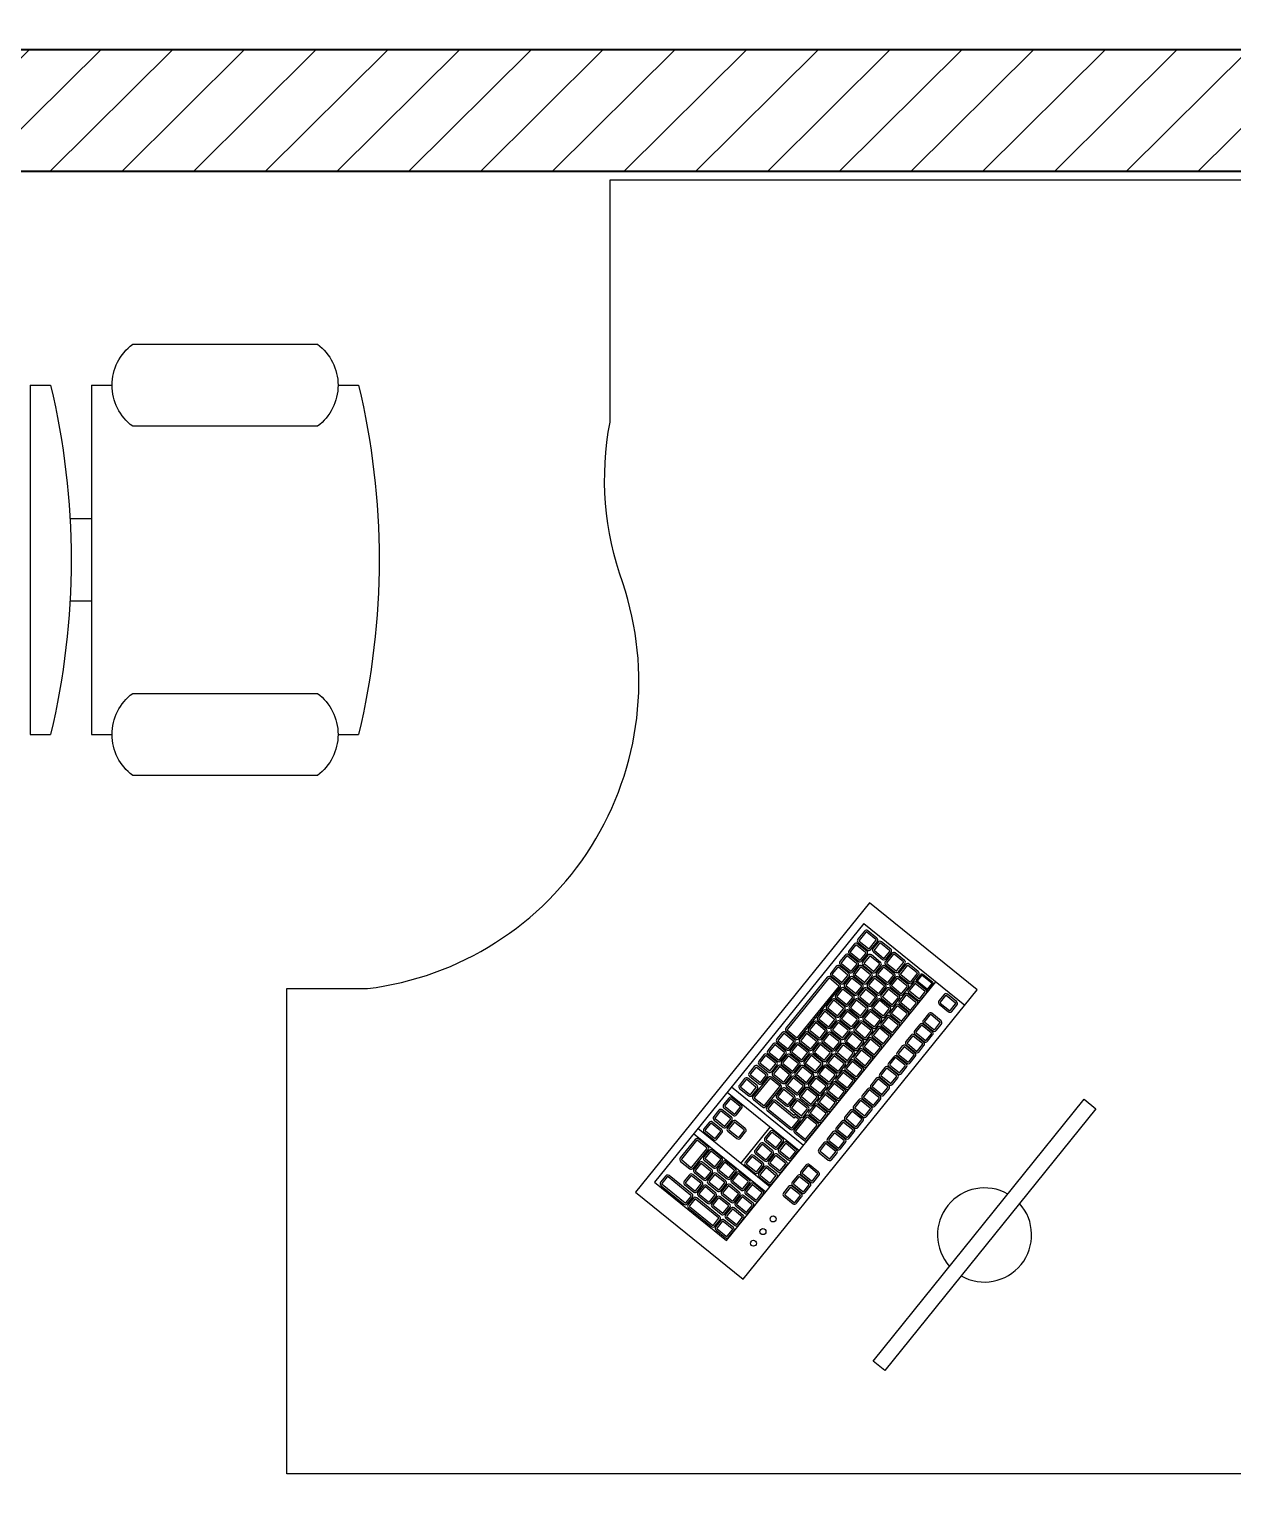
# Model space of a CAD drawing. Header units: millimetres. Extents: x -11 to 211, y -5 to 120.
# Drawn here: x 159.6 to 161.089, y 54.571 to 56.396 of the extents above; entities that cross this region are included whole.
import ezdxf

# ---------------------------------------------------------------- set-up
doc = ezdxf.new("R2010")
doc.units = ezdxf.units.MM
doc.header["$LTSCALE"] = 0.1
doc.header["$MEASUREMENT"] = 0
doc.linetypes.add('CONTINU', pattern=[0])
for name, color, linetype in [('A_EQPM', 8, 'CONTINUOUS'), ('A_EQPM_Mobilier', 150, 'CONTINUOUS'), ('A_HACH_STRUC', 7, 'CONTINUOUS')]:
    doc.layers.add(name, color=color, linetype=linetype)
doc.layers.add('A_MURS_STRU', color=7, linetype='CONTINU', lineweight=40)

# ---------------------------------------------------------------- blocks, each defined once
blk = doc.blocks.new('Chaise de bureau')
at = {"layer": 'A_EQPM', "linetype": 'Continuous'}
for p, q in [((-8.5, 0), (-8.5, -1)), ((-8.5, 0), (8.5, 0)), ((8.5, 0), (8.5, -1)), ((-2, -3), (-2, -1.9355)), ((2, -1.9576), (2, -3)), ((-8.5, -3), (-8.5, -4)), ((-8.5, -3), (8.5, -3)), ((8.5, -3), (8.5, -4)), ((-10.5, -5), (-10.5, -14)), ((-6.5, -14), (-6.5, -5)), ((6.5, -5), (6.5, -14)), ((10.5, -14), (10.5, -5)), ((-8.5, -15), (-8.5, -16)), ((8.5, -15), (8.5, -16))]:
    blk.add_line(p, q, dxfattribs=at)
for centre, radius, start, end in [((0, 34.625), 36.625, 256.5803, 283.4197), ((-8.5, -6.5), 2.5, 36.8699, 143.1301), ((8.5, -6.5), 2.5, 36.8699, 143.1301), ((-8.5, -12.5), 2.5, 216.8699, 323.1301), ((8.5, -12.5), 2.5, 216.8699, 323.1301), ((0, 19.625), 36.625, 256.5803, 283.4197)]:
    blk.add_arc(centre, radius, start, end, dxfattribs=at)

msp = doc.modelspace()

# ---------------------------------------------------------------- hatches: boundary and pattern name
at = {"layer": 'A_HACH_STRUC'}
h = msp.add_hatch(dxfattribs=at)
h.set_pattern_fill('ANSI31', color=8, scale=0.5, angle=359.76959, style=0)
h.paths.add_polyline_path([(159.5999, 52.8212), (159.5999, 52.9963), (160.0999, 52.9963), (160.0999, 52.4963), (159.5999, 52.4963)])
edge = h.paths.add_edge_path()
edge.add_line((145.9999, 63.7962), (145.9999, 63.9962))
edge.add_line((145.9999, 63.9962), (145.5249, 63.9962))
edge.add_line((145.5249, 63.4962), (145.9999, 63.4962))
edge.add_line((145.9999, 63.4962), (145.9999, 63.7962))
edge.add_line((145.5249, 63.9962), (145.5249, 63.8714))
edge.add_line((145.2749, 63.8714), (145.5249, 63.8714))
edge.add_line((145.2749, 63.6217), (145.2749, 63.8714))
edge.add_line((145.2749, 63.6217), (145.5249, 63.6217))
edge.add_line((145.5249, 63.4962), (145.5249, 63.6217))
h = msp.add_hatch(dxfattribs=at)
h.set_pattern_fill('ANSI31', color=8, scale=0.5, angle=359.7696, style=0)
h.set_pattern_definition([(44.7696, (158.64989, 56.221157), (-0.0440161, 0.04437154), [])])
h.paths.add_polyline_path([(165.3246, 56.5712), (158.9499, 56.5712), (158.9499, 56.4212), (165.3246, 56.4212)])
h.paths.add_polyline_path([(165.3246, 56.3712), (158.5501, 56.3712), (158.5501, 56.2212), (165.3246, 56.2212)])

# ---------------------------------------------------------------- linework, layer by layer
at = {"layer": 'A_EQPM_Mobilier', "color": 8, "linetype": 'Continuous'}
for p, q in [((160.6325, 55.2908), (160.3735, 54.9708)), ((160.6325, 55.2908), (160.7573, 55.1899)), ((160.4627, 54.8986), (160.7217, 55.2186)), ((160.7224, 55.1752), (160.7223, 55.1751)), ((160.5526, 55.0096), (160.4634, 55.0818)), ((160.5579, 55.0162), (160.4687, 55.0884)), ((160.5111, 54.9583), (160.4219, 55.0305)), ((160.5164, 54.9649), (160.4272, 55.0371)), ((160.3735, 54.9708), (160.4627, 54.8986))]:
    msp.add_line(p, q, dxfattribs=at)
for points in [[(160.0186, 55.2103, 0.474802), (160.3342, 55.712, -0.134676), (160.3186, 55.9107), (160.3186, 56.2103), (161.1186, 56.2103), (161.1186, 54.6103), (159.9186, 54.6103), (159.9186, 55.2103)], [(160.6487, 55.2727), (160.6374, 55.2818, 0.414214), (160.6332, 55.2814), (160.6251, 55.2713, 0.414214), (160.6255, 55.2671), (160.6368, 55.258, 0.414214), (160.641, 55.2584), (160.6492, 55.2685, 0.414214)], [(160.6361, 55.2565), (160.6248, 55.2657, 0.414214), (160.6206, 55.2652), (160.6142, 55.2573, 0.414214), (160.6146, 55.2532), (160.626, 55.244, 0.414214), (160.6301, 55.2444), (160.6365, 55.2523, 0.414214)], [(160.6347, 55.2548), (160.6234, 55.264, 0.414214), (160.6223, 55.2639), (160.6159, 55.256, 0.414214), (160.616, 55.2548), (160.6273, 55.2457, 0.414214), (160.6285, 55.2458), (160.6349, 55.2537, 0.414214)], [(160.6474, 55.271), (160.636, 55.2801, 0.414214), (160.6349, 55.28), (160.6267, 55.2699, 0.414214), (160.6269, 55.2688), (160.6382, 55.2596, 0.414214), (160.6393, 55.2598), (160.6475, 55.2698, 0.414214)], [(160.6658, 55.2589), (160.6544, 55.268, 0.414214), (160.6502, 55.2676), (160.6438, 55.2597, 0.414214), (160.6443, 55.2555), (160.6556, 55.2464, 0.414214), (160.6598, 55.2468), (160.6662, 55.2547, 0.414214)], [(160.6644, 55.2572), (160.6531, 55.2664, 0.414214), (160.6519, 55.2662), (160.6455, 55.2583, 0.414214), (160.6456, 55.2572), (160.657, 55.248, 0.414214), (160.6581, 55.2481), (160.6645, 55.2561, 0.414214)], [(160.6249, 55.2429), (160.6136, 55.2521, 0.414214), (160.6094, 55.2516), (160.603, 55.2437, 0.414214), (160.6035, 55.2395), (160.6148, 55.2304, 0.414214), (160.619, 55.2308), (160.6254, 55.2387, 0.414214)], [(160.6236, 55.2412), (160.6122, 55.2504, 0.414214), (160.6111, 55.2503), (160.6047, 55.2424, 0.414214), (160.6048, 55.2412), (160.6162, 55.232, 0.414214), (160.6173, 55.2322), (160.6237, 55.2401, 0.414214)], [(160.6531, 55.2427), (160.6418, 55.2519, 0.414214), (160.6376, 55.2515), (160.6312, 55.2436, 0.414214), (160.6317, 55.2394), (160.643, 55.2302, 0.414214), (160.6472, 55.2307), (160.6536, 55.2386, 0.414214)], [(160.6518, 55.2411), (160.6404, 55.2502, 0.414214), (160.6393, 55.2501), (160.6329, 55.2422, 0.414214), (160.633, 55.2411), (160.6443, 55.2319, 0.414214), (160.6455, 55.232), (160.6519, 55.2399, 0.414214)], [(160.6828, 55.2451), (160.6714, 55.2543, 0.414214), (160.6673, 55.2538), (160.6592, 55.2439, 0.414214), (160.6597, 55.2397), (160.671, 55.2306, 0.414214), (160.6752, 55.231), (160.6832, 55.2409, 0.414214)], [(160.6814, 55.2434), (160.6701, 55.2526, 0.414214), (160.6689, 55.2525), (160.6609, 55.2426, 0.414214), (160.661, 55.2414), (160.6724, 55.2322, 0.414214), (160.6735, 55.2324), (160.6815, 55.2423, 0.414214)], [(160.6138, 55.2291), (160.6024, 55.2383, 0.414214), (160.5983, 55.2378), (160.5919, 55.2299, 0.414214), (160.5923, 55.2257), (160.6036, 55.2166, 0.414214), (160.6078, 55.217), (160.6142, 55.2249, 0.414214)], [(160.6124, 55.2274), (160.6011, 55.2366, 0.414214), (160.5999, 55.2365), (160.5935, 55.2285, 0.414214), (160.5937, 55.2274), (160.605, 55.2182, 0.414214), (160.6061, 55.2184), (160.6125, 55.2263, 0.414214)], [(160.642, 55.2291), (160.6306, 55.2383, 0.414214), (160.6265, 55.2379), (160.6201, 55.2299, 0.414214), (160.6205, 55.2258), (160.6318, 55.2166, 0.414214), (160.636, 55.217), (160.6424, 55.2249, 0.414214)], [(160.6406, 55.2274), (160.6293, 55.2366, 0.414214), (160.6281, 55.2365), (160.6217, 55.2286, 0.414214), (160.6218, 55.2274), (160.6332, 55.2183, 0.414214), (160.6343, 55.2184), (160.6407, 55.2263, 0.414214)], [(160.6701, 55.229), (160.6588, 55.2381, 0.414214), (160.6546, 55.2377), (160.6482, 55.2298, 0.414214), (160.6487, 55.2256), (160.66, 55.2164, 0.414214), (160.6642, 55.2169), (160.6706, 55.2248, 0.414214)], [(160.6688, 55.2273), (160.6575, 55.2365, 0.414214), (160.6563, 55.2363), (160.6499, 55.2284, 0.414214), (160.65, 55.2273), (160.6614, 55.2181, 0.414214), (160.6625, 55.2182), (160.6689, 55.2261, 0.414214)], [(160.6998, 55.2313), (160.6885, 55.2405, 0.414214), (160.6843, 55.2401), (160.6764, 55.2303, 0.414214), (160.6768, 55.2261), (160.6882, 55.2169, 0.414214), (160.6923, 55.2174), (160.7002, 55.2272, 0.414214)], [(160.6984, 55.2296), (160.6871, 55.2388, 0.414214), (160.686, 55.2387), (160.6781, 55.2289, 0.414214), (160.6782, 55.2278), (160.6895, 55.2186, 0.414214), (160.6907, 55.2187), (160.6986, 55.2285, 0.414214)], [(160.7175, 55.2181), (160.7056, 55.2277, 0.414214), (160.7025, 55.2274), (160.6977, 55.2214, 0.414214), (160.698, 55.2183), (160.7099, 55.2087, 0.414214), (160.713, 55.209), (160.7178, 55.2149, 0.414214)], [(160.6026, 55.2155), (160.5913, 55.2246, 0.414214), (160.5871, 55.2242), (160.5362, 55.1613, 0.414214), (160.5367, 55.1572), (160.548, 55.148, 0.414214), (160.5522, 55.1484), (160.603, 55.2113, 0.414214)], [(160.6012, 55.2138), (160.5899, 55.223, 0.414214), (160.5888, 55.2228), (160.5379, 55.16, 0.414214), (160.538, 55.1588), (160.5494, 55.1497, 0.414214), (160.5505, 55.1498), (160.6014, 55.2126, 0.414214)], [(160.6196, 55.2017), (160.6083, 55.2109, 0.414214), (160.6041, 55.2104), (160.5977, 55.2025, 0.414214), (160.5982, 55.1983), (160.6095, 55.1892, 0.414214), (160.6137, 55.1896), (160.6201, 55.1975, 0.414214)], [(160.6183, 55.2), (160.6069, 55.2092, 0.414214), (160.6058, 55.2091), (160.5994, 55.2012, 0.414214), (160.5995, 55.2), (160.6108, 55.1908, 0.414214), (160.612, 55.191), (160.6184, 55.1989, 0.414214)], [(160.6308, 55.2153), (160.6195, 55.2245, 0.414214), (160.6153, 55.224), (160.6089, 55.2161, 0.414214), (160.6093, 55.212), (160.6207, 55.2028, 0.414214), (160.6248, 55.2032), (160.6312, 55.2111, 0.414214)], [(160.6294, 55.2136), (160.6181, 55.2228, 0.414214), (160.617, 55.2227), (160.6106, 55.2148, 0.414214), (160.6107, 55.2136), (160.622, 55.2045, 0.414214), (160.6232, 55.2046), (160.6296, 55.2125, 0.414214)], [(160.6478, 55.2015), (160.6365, 55.2107, 0.414214), (160.6323, 55.2103), (160.6259, 55.2024, 0.414214), (160.6263, 55.1982), (160.6377, 55.189, 0.414214), (160.6419, 55.1894), (160.6483, 55.1974, 0.414214)], [(160.6465, 55.1999), (160.6351, 55.209, 0.414214), (160.634, 55.2089), (160.6276, 55.201, 0.414214), (160.6277, 55.1999), (160.639, 55.1907, 0.414214), (160.6402, 55.1908), (160.6466, 55.1987, 0.414214)], [(160.659, 55.2153), (160.6477, 55.2245, 0.414214), (160.6435, 55.2241), (160.6371, 55.2162, 0.414214), (160.6375, 55.212), (160.6488, 55.2028, 0.414214), (160.653, 55.2033), (160.6594, 55.2112, 0.414214)], [(160.6576, 55.2137), (160.6463, 55.2228, 0.414214), (160.6452, 55.2227), (160.6388, 55.2148, 0.414214), (160.6389, 55.2137), (160.6502, 55.2045, 0.414214), (160.6513, 55.2046), (160.6577, 55.2125, 0.414214)], [(160.676, 55.2016), (160.6647, 55.2107, 0.414214), (160.6605, 55.2103), (160.6541, 55.2024, 0.414214), (160.6545, 55.1982), (160.6659, 55.189, 0.414214), (160.67, 55.1895), (160.6764, 55.1974, 0.414214)], [(160.6746, 55.1999), (160.6633, 55.2091, 0.414214), (160.6622, 55.2089), (160.6558, 55.201, 0.414214), (160.6559, 55.1999), (160.6672, 55.1907, 0.414214), (160.6684, 55.1908), (160.6748, 55.1988, 0.414214)], [(160.6872, 55.2152), (160.6758, 55.2244, 0.414214), (160.6717, 55.2239), (160.6653, 55.216, 0.414214), (160.6657, 55.2118), (160.677, 55.2027, 0.414214), (160.6812, 55.2031), (160.6876, 55.211, 0.414214)], [(160.6858, 55.2135), (160.6745, 55.2227, 0.414214), (160.6733, 55.2226), (160.6669, 55.2146, 0.414214), (160.6671, 55.2135), (160.6784, 55.2043, 0.414214), (160.6795, 55.2045), (160.6859, 55.2124, 0.414214)], [(160.7093, 55.2086), (160.698, 55.2178, 0.414214), (160.6938, 55.2174), (160.6874, 55.2095, 0.414214), (160.6879, 55.2053), (160.6992, 55.1961, 0.414214), (160.7034, 55.1966), (160.7098, 55.2045, 0.414214)], [(160.708, 55.207), (160.6966, 55.2161, 0.414214), (160.6955, 55.216), (160.6891, 55.2081, 0.414214), (160.6892, 55.207), (160.7005, 55.1978, 0.414214), (160.7017, 55.1979), (160.7081, 55.2058, 0.414214)], [(160.7165, 55.2168), (160.7046, 55.2264, 0.414214), (160.7037, 55.2263), (160.6989, 55.2204, 0.414214), (160.699, 55.2196), (160.7109, 55.2099, 0.414214), (160.7118, 55.21), (160.7166, 55.216, 0.414214)], [(160.6085, 55.1879), (160.5971, 55.1971, 0.414214), (160.5929, 55.1966), (160.5865, 55.1887, 0.414214), (160.587, 55.1845), (160.5983, 55.1754, 0.414214), (160.6025, 55.1758), (160.6089, 55.1837, 0.414214)], [(160.6071, 55.1862), (160.5958, 55.1954, 0.414214), (160.5946, 55.1953), (160.5882, 55.1873, 0.414214), (160.5883, 55.1862), (160.5997, 55.177, 0.414214), (160.6008, 55.1772), (160.6072, 55.1851, 0.414214)], [(160.6366, 55.1879), (160.6253, 55.1971, 0.414214), (160.6211, 55.1966), (160.6147, 55.1887, 0.414214), (160.6152, 55.1846), (160.6265, 55.1754, 0.414214), (160.6307, 55.1758), (160.6371, 55.1837, 0.414214)], [(160.6353, 55.1862), (160.624, 55.1954, 0.414214), (160.6228, 55.1953), (160.6164, 55.1874, 0.414214), (160.6165, 55.1862), (160.6279, 55.1771, 0.414214), (160.629, 55.1772), (160.6354, 55.1851, 0.414214)], [(160.6648, 55.1878), (160.6535, 55.1969, 0.414214), (160.6493, 55.1965), (160.6429, 55.1886, 0.414214), (160.6434, 55.1844), (160.6547, 55.1752, 0.414214), (160.6589, 55.1757), (160.6653, 55.1836, 0.414214)], [(160.6635, 55.1861), (160.6521, 55.1953, 0.414214), (160.651, 55.1951), (160.6446, 55.1872, 0.414214), (160.6447, 55.1861), (160.6561, 55.1769, 0.414214), (160.6572, 55.177), (160.6636, 55.1849, 0.414214)], [(160.6872, 55.181), (160.6759, 55.1902, 0.414214), (160.6717, 55.1897), (160.6653, 55.1818, 0.414214), (160.6658, 55.1777), (160.6771, 55.1685, 0.414214), (160.6813, 55.1689), (160.6877, 55.1768, 0.414214)], [(160.6984, 55.1946), (160.687, 55.2037, 0.414214), (160.6829, 55.2033), (160.6765, 55.1954, 0.414214), (160.6769, 55.1912), (160.6882, 55.1821, 0.414214), (160.6924, 55.1825), (160.6988, 55.1904, 0.414214)], [(160.697, 55.1929), (160.6857, 55.2021, 0.414214), (160.6845, 55.2019), (160.6781, 55.194, 0.414214), (160.6783, 55.1929), (160.6896, 55.1837, 0.414214), (160.6907, 55.1838), (160.6971, 55.1918, 0.414214)], [(160.7472, 55.1941), (160.7359, 55.2033, 0.414214), (160.7317, 55.2029), (160.7253, 55.1949, 0.414214), (160.7258, 55.1908), (160.7371, 55.1816, 0.414214), (160.7413, 55.182), (160.7477, 55.1899, 0.414214)], [(160.7459, 55.1924), (160.7345, 55.2016, 0.414214), (160.7334, 55.2015), (160.727, 55.1936, 0.414214), (160.7271, 55.1924), (160.7385, 55.1833, 0.414214), (160.7396, 55.1834), (160.746, 55.1913, 0.414214)], [(160.5973, 55.1743), (160.586, 55.1834, 0.414214), (160.5818, 55.183), (160.5754, 55.1751, 0.414214), (160.5758, 55.1709), (160.5872, 55.1617, 0.414214), (160.5913, 55.1622), (160.5977, 55.1701, 0.414214)], [(160.5959, 55.1726), (160.5846, 55.1818, 0.414214), (160.5835, 55.1816), (160.5771, 55.1737, 0.414214), (160.5772, 55.1726), (160.5885, 55.1634, 0.414214), (160.5897, 55.1635), (160.5961, 55.1714, 0.414214)], [(160.6255, 55.1741), (160.6141, 55.1833, 0.414214), (160.61, 55.1828), (160.6036, 55.1749, 0.414214), (160.604, 55.1708), (160.6153, 55.1616, 0.414214), (160.6195, 55.162), (160.6259, 55.1699, 0.414214)], [(160.6241, 55.1724), (160.6128, 55.1816, 0.414214), (160.6116, 55.1815), (160.6052, 55.1736, 0.414214), (160.6054, 55.1724), (160.6167, 55.1633, 0.414214), (160.6178, 55.1634), (160.6242, 55.1713, 0.414214)], [(160.6537, 55.1741), (160.6423, 55.1833, 0.414214), (160.6382, 55.1829), (160.6318, 55.175, 0.414214), (160.6322, 55.1708), (160.6435, 55.1616, 0.414214), (160.6477, 55.1621), (160.6541, 55.17, 0.414214)], [(160.6523, 55.1725), (160.641, 55.1816, 0.414214), (160.6398, 55.1815), (160.6334, 55.1736, 0.414214), (160.6336, 55.1725), (160.6449, 55.1633, 0.414214), (160.646, 55.1634), (160.6524, 55.1713, 0.414214)], [(160.6747, 55.1655), (160.6633, 55.1746, 0.414214), (160.6622, 55.1745), (160.6558, 55.1666, 0.414214), (160.6559, 55.1655), (160.6673, 55.1563, 0.414214), (160.6684, 55.1564), (160.6748, 55.1643, 0.414214)], [(160.6859, 55.1793), (160.6746, 55.1885, 0.414214), (160.6734, 55.1884), (160.667, 55.1805, 0.414214), (160.6671, 55.1793), (160.6785, 55.1702, 0.414214), (160.6796, 55.1703), (160.686, 55.1782, 0.414214)], [(160.728, 55.1705), (160.7166, 55.1797, 0.414214), (160.7125, 55.1792), (160.7061, 55.1713, 0.414214), (160.7065, 55.1671), (160.7178, 55.158, 0.414214), (160.722, 55.1584), (160.7284, 55.1663, 0.414214)], [(160.7266, 55.1688), (160.7153, 55.178, 0.414214), (160.7142, 55.1779), (160.7078, 55.17, 0.414214), (160.7079, 55.1688), (160.7192, 55.1596, 0.414214), (160.7203, 55.1598), (160.7267, 55.1677, 0.414214)], [(160.5468, 55.147), (160.5355, 55.1562, 0.414214), (160.5313, 55.1558), (160.5249, 55.1479, 0.414214), (160.5253, 55.1437), (160.5367, 55.1345, 0.414214), (160.5408, 55.135), (160.5472, 55.1429, 0.414214)], [(160.5454, 55.1454), (160.5341, 55.1545, 0.414214), (160.533, 55.1544), (160.5266, 55.1465, 0.414214), (160.5267, 55.1454), (160.538, 55.1362, 0.414214), (160.5392, 55.1363), (160.5456, 55.1442, 0.414214)], [(160.575, 55.1469), (160.5637, 55.1561, 0.414214), (160.5595, 55.1556), (160.5531, 55.1477, 0.414214), (160.5535, 55.1435), (160.5649, 55.1344, 0.414214), (160.569, 55.1348), (160.5754, 55.1427, 0.414214)], [(160.5736, 55.1452), (160.5623, 55.1544, 0.414214), (160.5612, 55.1543), (160.5548, 55.1463, 0.414214), (160.5549, 55.1452), (160.5662, 55.136, 0.414214), (160.5674, 55.1362), (160.5738, 55.1441, 0.414214)], [(160.5861, 55.1602), (160.5747, 55.1694, 0.414214), (160.5706, 55.169), (160.5642, 55.161, 0.414214), (160.5646, 55.1569), (160.5759, 55.1477, 0.414214), (160.5801, 55.1481), (160.5865, 55.156, 0.414214)], [(160.5847, 55.1585), (160.5734, 55.1677, 0.414214), (160.5722, 55.1676), (160.5658, 55.1597, 0.414214), (160.566, 55.1585), (160.5773, 55.1494, 0.414214), (160.5784, 55.1495), (160.5848, 55.1574, 0.414214)], [(160.6031, 55.1465), (160.5918, 55.1556, 0.414214), (160.5876, 55.1552), (160.5812, 55.1473, 0.414214), (160.5816, 55.1431), (160.593, 55.1339, 0.414214), (160.5971, 55.1344), (160.6035, 55.1423, 0.414214)], [(160.6017, 55.1448), (160.5904, 55.1539, 0.414214), (160.5893, 55.1538), (160.5829, 55.1459, 0.414214), (160.583, 55.1448), (160.5943, 55.1356, 0.414214), (160.5955, 55.1357), (160.6019, 55.1436, 0.414214)], [(160.6143, 55.1605), (160.603, 55.1697, 0.414214), (160.5988, 55.1692), (160.5924, 55.1613, 0.414214), (160.5928, 55.1571), (160.6042, 55.148, 0.414214), (160.6084, 55.1484), (160.6148, 55.1563, 0.414214)], [(160.613, 55.1588), (160.6016, 55.168, 0.414214), (160.6005, 55.1679), (160.5941, 55.16, 0.414214), (160.5942, 55.1588), (160.6055, 55.1496, 0.414214), (160.6067, 55.1498), (160.6131, 55.1577, 0.414214)], [(160.6313, 55.1467), (160.62, 55.1559, 0.414214), (160.6158, 55.1554), (160.6094, 55.1475, 0.414214), (160.6099, 55.1434), (160.6212, 55.1342, 0.414214), (160.6254, 55.1346), (160.6318, 55.1425, 0.414214)], [(160.63, 55.145), (160.6186, 55.1542, 0.414214), (160.6175, 55.1541), (160.6111, 55.1462, 0.414214), (160.6112, 55.145), (160.6226, 55.1359, 0.414214), (160.6237, 55.136), (160.6301, 55.1439, 0.414214)], [(160.6425, 55.1603), (160.6312, 55.1695, 0.414214), (160.627, 55.1691), (160.6206, 55.1612, 0.414214), (160.621, 55.157), (160.6324, 55.1478, 0.414214), (160.6365, 55.1482), (160.6429, 55.1562, 0.414214)], [(160.6411, 55.1587), (160.6298, 55.1678, 0.414214), (160.6287, 55.1677), (160.6223, 55.1598, 0.414214), (160.6224, 55.1587), (160.6337, 55.1495, 0.414214), (160.6349, 55.1496), (160.6413, 55.1575, 0.414214)], [(160.6649, 55.1536), (160.6536, 55.1627, 0.414214), (160.6494, 55.1623), (160.643, 55.1544, 0.414214), (160.6434, 55.1502), (160.6548, 55.1411, 0.414214), (160.659, 55.1415), (160.6654, 55.1494, 0.414214)], [(160.6636, 55.1519), (160.6522, 55.1611, 0.414214), (160.6511, 55.161), (160.6447, 55.153, 0.414214), (160.6448, 55.1519), (160.6561, 55.1427, 0.414214), (160.6573, 55.1429), (160.6637, 55.1508, 0.414214)], [(160.7172, 55.1572), (160.7059, 55.1663, 0.414214), (160.7017, 55.1659), (160.6953, 55.158, 0.414214), (160.6957, 55.1538), (160.7071, 55.1447, 0.414214), (160.7112, 55.1451), (160.7176, 55.153, 0.414214)], [(160.7158, 55.1555), (160.7045, 55.1647, 0.414214), (160.7034, 55.1646), (160.697, 55.1566, 0.414214), (160.6971, 55.1555), (160.7084, 55.1463, 0.414214), (160.7096, 55.1465), (160.716, 55.1544, 0.414214)], [(160.5356, 55.133), (160.5243, 55.1422, 0.414214), (160.5201, 55.1417), (160.5137, 55.1338, 0.414214), (160.5141, 55.1296), (160.5255, 55.1205, 0.414214), (160.5296, 55.1209), (160.536, 55.1288, 0.414214)], [(160.5342, 55.1313), (160.5229, 55.1405, 0.414214), (160.5218, 55.1404), (160.5154, 55.1325, 0.414214), (160.5155, 55.1313), (160.5268, 55.1222, 0.414214), (160.528, 55.1223), (160.5344, 55.1302, 0.414214)], [(160.5638, 55.1333), (160.5525, 55.1424, 0.414214), (160.5483, 55.142), (160.5419, 55.1341, 0.414214), (160.5424, 55.1299), (160.5537, 55.1207, 0.414214), (160.5579, 55.1212), (160.5643, 55.1291, 0.414214)], [(160.5625, 55.1316), (160.5511, 55.1408, 0.414214), (160.55, 55.1406), (160.5436, 55.1327, 0.414214), (160.5437, 55.1316), (160.5551, 55.1224, 0.414214), (160.5562, 55.1225), (160.5626, 55.1304, 0.414214)], [(160.592, 55.1331), (160.5807, 55.1423, 0.414214), (160.5765, 55.1418), (160.5701, 55.1339, 0.414214), (160.5705, 55.1298), (160.5819, 55.1206, 0.414214), (160.5861, 55.121), (160.5925, 55.1289, 0.414214)], [(160.5907, 55.1314), (160.5793, 55.1406, 0.414214), (160.5782, 55.1405), (160.5718, 55.1326, 0.414214), (160.5719, 55.1314), (160.5832, 55.1223, 0.414214), (160.5844, 55.1224), (160.5908, 55.1303, 0.414214)], [(160.6201, 55.1327), (160.6088, 55.1418, 0.414214), (160.6046, 55.1414), (160.5982, 55.1335, 0.414214), (160.5987, 55.1293), (160.61, 55.1201, 0.414214), (160.6142, 55.1206), (160.6206, 55.1285, 0.414214)], [(160.6188, 55.131), (160.6074, 55.1402, 0.414214), (160.6063, 55.14), (160.5999, 55.1321, 0.414214), (160.6, 55.131), (160.6113, 55.1218, 0.414214), (160.6125, 55.1219), (160.6189, 55.1299, 0.414214)], [(160.6426, 55.1262), (160.6312, 55.1353, 0.414214), (160.6271, 55.1349), (160.6207, 55.127, 0.414214), (160.6211, 55.1228), (160.6324, 55.1136, 0.414214), (160.6366, 55.1141), (160.643, 55.122, 0.414214)], [(160.6537, 55.1397), (160.6424, 55.1489, 0.414214), (160.6382, 55.1485), (160.6318, 55.1405, 0.414214), (160.6322, 55.1364), (160.6436, 55.1272, 0.414214), (160.6477, 55.1276), (160.6541, 55.1355, 0.414214)], [(160.6523, 55.138), (160.641, 55.1472, 0.414214), (160.6399, 55.1471), (160.6335, 55.1392, 0.414214), (160.6336, 55.138), (160.6449, 55.1289, 0.414214), (160.6461, 55.129), (160.6525, 55.1369, 0.414214)], [(160.6957, 55.1305), (160.6843, 55.1397, 0.414214), (160.6801, 55.1393), (160.6737, 55.1314, 0.414214), (160.6742, 55.1272), (160.6855, 55.118, 0.414214), (160.6897, 55.1185), (160.6961, 55.1264, 0.414214)], [(160.6943, 55.1289), (160.683, 55.138, 0.414214), (160.6818, 55.1379), (160.6754, 55.13, 0.414214), (160.6755, 55.1289), (160.6869, 55.1197, 0.414214), (160.688, 55.1198), (160.6944, 55.1277, 0.414214)], [(160.7064, 55.1439), (160.6951, 55.153, 0.414214), (160.6909, 55.1526), (160.6845, 55.1447, 0.414214), (160.685, 55.1405), (160.6963, 55.1313, 0.414214), (160.7005, 55.1318), (160.7069, 55.1397, 0.414214)], [(160.7051, 55.1422), (160.6937, 55.1514, 0.414214), (160.6926, 55.1512), (160.6862, 55.1433, 0.414214), (160.6863, 55.1422), (160.6977, 55.133, 0.414214), (160.6988, 55.1331), (160.7052, 55.141, 0.414214)], [(160.5245, 55.1196), (160.5131, 55.1288, 0.414214), (160.509, 55.1283), (160.5026, 55.1204, 0.414214), (160.503, 55.1163), (160.5143, 55.1071, 0.414214), (160.5185, 55.1075), (160.5249, 55.1154, 0.414214)], [(160.5231, 55.1179), (160.5118, 55.1271, 0.414214), (160.5106, 55.127), (160.5042, 55.1191, 0.414214), (160.5044, 55.1179), (160.5157, 55.1088, 0.414214), (160.5168, 55.1089), (160.5232, 55.1168, 0.414214)], [(160.5526, 55.1192), (160.5413, 55.1284, 0.414214), (160.5371, 55.128), (160.5307, 55.12, 0.414214), (160.5311, 55.1159), (160.5425, 55.1067, 0.414214), (160.5467, 55.1071), (160.5531, 55.1151, 0.414214)], [(160.5513, 55.1175), (160.5399, 55.1267, 0.414214), (160.5388, 55.1266), (160.5324, 55.1187, 0.414214), (160.5325, 55.1176), (160.5438, 55.1084, 0.414214), (160.545, 55.1085), (160.5514, 55.1164, 0.414214)], [(160.5809, 55.1195), (160.5695, 55.1287, 0.414214), (160.5653, 55.1282), (160.5589, 55.1203, 0.414214), (160.5594, 55.1161), (160.5707, 55.107, 0.414214), (160.5749, 55.1074), (160.5813, 55.1153, 0.414214)], [(160.5795, 55.1178), (160.5682, 55.127, 0.414214), (160.567, 55.1269), (160.5606, 55.119, 0.414214), (160.5607, 55.1178), (160.5721, 55.1086, 0.414214), (160.5732, 55.1088), (160.5796, 55.1167, 0.414214)], [(160.609, 55.1193), (160.5977, 55.1285, 0.414214), (160.5935, 55.1281), (160.5871, 55.1202, 0.414214), (160.5876, 55.116), (160.5989, 55.1068, 0.414214), (160.6031, 55.1072), (160.6095, 55.1152, 0.414214)], [(160.6077, 55.1177), (160.5963, 55.1268, 0.414214), (160.5952, 55.1267), (160.5888, 55.1188, 0.414214), (160.5889, 55.1177), (160.6003, 55.1085, 0.414214), (160.6014, 55.1086), (160.6078, 55.1165, 0.414214)], [(160.6314, 55.1123), (160.62, 55.1215, 0.414214), (160.6159, 55.121), (160.6095, 55.1131, 0.414214), (160.6099, 55.1089), (160.6212, 55.0998, 0.414214), (160.6254, 55.1002), (160.6318, 55.1081, 0.414214)], [(160.63, 55.1106), (160.6187, 55.1198, 0.414214), (160.6175, 55.1197), (160.6111, 55.1118, 0.414214), (160.6113, 55.1106), (160.6226, 55.1014, 0.414214), (160.6237, 55.1016), (160.6301, 55.1095, 0.414214)], [(160.6412, 55.1245), (160.6299, 55.1336, 0.414214), (160.6287, 55.1335), (160.6223, 55.1256, 0.414214), (160.6225, 55.1245), (160.6338, 55.1153, 0.414214), (160.6349, 55.1154), (160.6413, 55.1233, 0.414214)], [(160.6849, 55.1172), (160.6735, 55.1264, 0.414214), (160.6694, 55.126), (160.663, 55.118, 0.414214), (160.6634, 55.1139), (160.6747, 55.1047, 0.414214), (160.6789, 55.1051), (160.6853, 55.113, 0.414214)], [(160.6835, 55.1155), (160.6722, 55.1247, 0.414214), (160.671, 55.1246), (160.6646, 55.1167, 0.414214), (160.6648, 55.1155), (160.6761, 55.1064, 0.414214), (160.6772, 55.1065), (160.6836, 55.1144, 0.414214)], [(160.5004, 55.0902), (160.4891, 55.0994, 0.414214), (160.4849, 55.0989), (160.4785, 55.091, 0.414214), (160.4789, 55.0868), (160.4902, 55.0777, 0.414214), (160.4944, 55.0781), (160.5008, 55.086, 0.414214)], [(160.5126, 55.1052), (160.5012, 55.1144, 0.414214), (160.497, 55.114), (160.4906, 55.1061, 0.414214), (160.4911, 55.1019), (160.5024, 55.0927, 0.414214), (160.5066, 55.0932), (160.513, 55.1011, 0.414214)], [(160.5112, 55.1036), (160.4999, 55.1127, 0.414214), (160.4987, 55.1126), (160.4923, 55.1047, 0.414214), (160.4924, 55.1036), (160.5038, 55.0944, 0.414214), (160.5049, 55.0945), (160.5113, 55.1024, 0.414214)], [(160.5296, 55.0915), (160.5182, 55.1006, 0.414214), (160.5141, 55.1002), (160.4955, 55.0773, 0.414214), (160.4959, 55.0731), (160.5073, 55.0639, 0.414214), (160.5114, 55.0643), (160.53, 55.0873, 0.414214)], [(160.5282, 55.0898), (160.5169, 55.099, 0.414214), (160.5157, 55.0988), (160.4972, 55.0759, 0.414214), (160.4973, 55.0748), (160.5086, 55.0656, 0.414214), (160.5098, 55.0657), (160.5283, 55.0887, 0.414214)], [(160.5415, 55.1058), (160.5302, 55.115, 0.414214), (160.526, 55.1146), (160.5196, 55.1067, 0.414214), (160.52, 55.1025), (160.5314, 55.0933, 0.414214), (160.5355, 55.0938), (160.5419, 55.1017, 0.414214)], [(160.5401, 55.1042), (160.5288, 55.1133, 0.414214), (160.5277, 55.1132), (160.5213, 55.1053, 0.414214), (160.5214, 55.1042), (160.5327, 55.095, 0.414214), (160.5339, 55.0951), (160.5403, 55.103, 0.414214)], [(160.5585, 55.0921), (160.5472, 55.1012, 0.414214), (160.543, 55.1008), (160.5366, 55.0929, 0.414214), (160.537, 55.0887), (160.5484, 55.0795, 0.414214), (160.5526, 55.08), (160.559, 55.0879, 0.414214)], [(160.5572, 55.0904), (160.5458, 55.0996, 0.414214), (160.5447, 55.0994), (160.5383, 55.0915, 0.414214), (160.5384, 55.0904), (160.5497, 55.0812, 0.414214), (160.5509, 55.0813), (160.5573, 55.0892, 0.414214)], [(160.5696, 55.1055), (160.5583, 55.1146, 0.414214), (160.5541, 55.1142), (160.5477, 55.1063, 0.414214), (160.5482, 55.1021), (160.5595, 55.0929, 0.414214), (160.5637, 55.0934), (160.5701, 55.1013, 0.414214)], [(160.5683, 55.1038), (160.5569, 55.1129, 0.414214), (160.5558, 55.1128), (160.5494, 55.1049, 0.414214), (160.5495, 55.1038), (160.5609, 55.0946, 0.414214), (160.562, 55.0947), (160.5684, 55.1026, 0.414214)], [(160.5867, 55.0917), (160.5753, 55.1008, 0.414214), (160.5712, 55.1004), (160.5648, 55.0925, 0.414214), (160.5652, 55.0883), (160.5765, 55.0792, 0.414214), (160.5807, 55.0796), (160.5871, 55.0875, 0.414214)], [(160.5853, 55.09), (160.574, 55.0992, 0.414214), (160.5728, 55.099), (160.5664, 55.0911, 0.414214), (160.5666, 55.09), (160.5779, 55.0808, 0.414214), (160.579, 55.081), (160.5854, 55.0889, 0.414214)], [(160.5979, 55.1057), (160.5865, 55.1149, 0.414214), (160.5824, 55.1144), (160.576, 55.1065, 0.414214), (160.5764, 55.1024), (160.5877, 55.0932, 0.414214), (160.5919, 55.0936), (160.5983, 55.1015, 0.414214)], [(160.5965, 55.104), (160.5852, 55.1132, 0.414214), (160.584, 55.1131), (160.5776, 55.1052, 0.414214), (160.5778, 55.104), (160.5891, 55.0949, 0.414214), (160.5902, 55.095), (160.5966, 55.1029, 0.414214)], [(160.6202, 55.0987), (160.6089, 55.1079, 0.414214), (160.6047, 55.1075), (160.5983, 55.0995, 0.414214), (160.5988, 55.0954), (160.6101, 55.0862, 0.414214), (160.6143, 55.0866), (160.6207, 55.0945, 0.414214)], [(160.6189, 55.097), (160.6075, 55.1062, 0.414214), (160.6064, 55.1061), (160.6, 55.0982, 0.414214), (160.6001, 55.097), (160.6115, 55.0879, 0.414214), (160.6126, 55.088), (160.619, 55.0959, 0.414214)], [(160.6633, 55.0906), (160.652, 55.0998, 0.414214), (160.6478, 55.0993), (160.6414, 55.0914, 0.414214), (160.6419, 55.0872), (160.6532, 55.0781, 0.414214), (160.6574, 55.0785), (160.6638, 55.0864, 0.414214)], [(160.6741, 55.1039), (160.6628, 55.1131, 0.414214), (160.6586, 55.1126), (160.6522, 55.1047, 0.414214), (160.6526, 55.1006), (160.664, 55.0914, 0.414214), (160.6681, 55.0918), (160.6745, 55.0997, 0.414214)], [(160.6727, 55.1022), (160.6614, 55.1114, 0.414214), (160.6603, 55.1113), (160.6539, 55.1034, 0.414214), (160.654, 55.1022), (160.6653, 55.0931, 0.414214), (160.6665, 55.0932), (160.6729, 55.1011, 0.414214)], [(160.499, 55.0885), (160.4877, 55.0977, 0.414214), (160.4866, 55.0976), (160.4802, 55.0897, 0.414214), (160.4803, 55.0885), (160.4916, 55.0794, 0.414214), (160.4927, 55.0795), (160.4991, 55.0874, 0.414214)], [(160.5466, 55.0777), (160.5353, 55.0869, 0.414214), (160.5311, 55.0864), (160.5247, 55.0785, 0.414214), (160.5251, 55.0743), (160.5365, 55.0652, 0.414214), (160.5406, 55.0656), (160.547, 55.0735, 0.414214)], [(160.5452, 55.076), (160.5339, 55.0852, 0.414214), (160.5328, 55.0851), (160.5264, 55.0772, 0.414214), (160.5265, 55.076), (160.5378, 55.0668, 0.414214), (160.539, 55.067), (160.5454, 55.0749, 0.414214)], [(160.5755, 55.0783), (160.5642, 55.0875, 0.414214), (160.56, 55.087), (160.5536, 55.0791, 0.414214), (160.5541, 55.0749), (160.5654, 55.0658, 0.414214), (160.5696, 55.0662), (160.576, 55.0741, 0.414214)], [(160.5742, 55.0766), (160.5628, 55.0858, 0.414214), (160.5617, 55.0857), (160.5553, 55.0778, 0.414214), (160.5554, 55.0766), (160.5668, 55.0674, 0.414214), (160.5679, 55.0676), (160.5743, 55.0755, 0.414214)], [(160.5979, 55.0713), (160.5866, 55.0805, 0.414214), (160.5824, 55.08), (160.576, 55.0721, 0.414214), (160.5764, 55.0679), (160.5878, 55.0588, 0.414214), (160.5919, 55.0592), (160.5983, 55.0671, 0.414214)], [(160.6091, 55.0852), (160.5978, 55.0943, 0.414214), (160.5936, 55.0939), (160.5872, 55.086, 0.414214), (160.5876, 55.0818), (160.599, 55.0726, 0.414214), (160.6032, 55.0731), (160.6096, 55.081, 0.414214)], [(160.6078, 55.0835), (160.5964, 55.0926, 0.414214), (160.5953, 55.0925), (160.5889, 55.0846, 0.414214), (160.589, 55.0835), (160.6003, 55.0743, 0.414214), (160.6015, 55.0744), (160.6079, 55.0823, 0.414214)], [(160.6525, 55.0773), (160.6412, 55.0864, 0.414214), (160.637, 55.086), (160.6306, 55.0781, 0.414214), (160.6311, 55.0739), (160.6424, 55.0647, 0.414214), (160.6466, 55.0652), (160.653, 55.0731, 0.414214)], [(160.6512, 55.0756), (160.6399, 55.0848, 0.414214), (160.6387, 55.0846), (160.6323, 55.0767, 0.414214), (160.6324, 55.0756), (160.6438, 55.0664, 0.414214), (160.6449, 55.0665), (160.6513, 55.0745, 0.414214)], [(160.662, 55.0889), (160.6506, 55.0981, 0.414214), (160.6495, 55.098), (160.6431, 55.0901, 0.414214), (160.6432, 55.0889), (160.6545, 55.0797, 0.414214), (160.6557, 55.0799), (160.6621, 55.0878, 0.414214)], [(160.4809, 55.0661), (160.4696, 55.0753, 0.414214), (160.4654, 55.0749), (160.459, 55.0669, 0.414214), (160.4594, 55.0628), (160.4708, 55.0536, 0.414214), (160.4749, 55.054), (160.4813, 55.062, 0.414214)], [(160.4795, 55.0644), (160.4682, 55.0736, 0.414214), (160.4671, 55.0735), (160.4607, 55.0656, 0.414214), (160.4608, 55.0645), (160.4721, 55.0553, 0.414214), (160.4733, 55.0554), (160.4797, 55.0633, 0.414214)], [(160.5528, 55.0506), (160.5474, 55.0549), (160.5461, 55.0533), (160.5231, 55.0718, 0.414214), (160.5189, 55.0714), (160.5125, 55.0635, 0.414214), (160.513, 55.0593), (160.5413, 55.0364, 0.414214), (160.5455, 55.0368), (160.5533, 55.0464, 0.414214)], [(160.5515, 55.0489), (160.5477, 55.0519), (160.5464, 55.0502), (160.5217, 55.0701, 0.414214), (160.5206, 55.07), (160.5142, 55.0621, 0.414214), (160.5143, 55.061), (160.5427, 55.038, 0.414214), (160.5438, 55.0382), (160.5516, 55.0477, 0.414214)], [(160.5636, 55.0639), (160.5523, 55.0731, 0.414214), (160.5481, 55.0726), (160.5417, 55.0647, 0.414214), (160.5422, 55.0606), (160.5535, 55.0514, 0.414214), (160.5577, 55.0518), (160.5641, 55.0597, 0.414214)], [(160.5623, 55.0622), (160.5509, 55.0714, 0.414214), (160.5498, 55.0713), (160.5434, 55.0634, 0.414214), (160.5435, 55.0622), (160.5548, 55.0531, 0.414214), (160.556, 55.0532), (160.5624, 55.0611, 0.414214)], [(160.5868, 55.0577), (160.5754, 55.0669, 0.414214), (160.5713, 55.0665), (160.5649, 55.0585, 0.414214), (160.5653, 55.0544), (160.5766, 55.0452, 0.414214), (160.5808, 55.0456), (160.5872, 55.0535, 0.414214)], [(160.5854, 55.056), (160.5741, 55.0652, 0.414214), (160.5729, 55.0651), (160.5665, 55.0572, 0.414214), (160.5667, 55.056), (160.578, 55.0469, 0.414214), (160.5791, 55.047), (160.5855, 55.0549, 0.414214)], [(160.5965, 55.0696), (160.5852, 55.0788, 0.414214), (160.5841, 55.0787), (160.5777, 55.0708, 0.414214), (160.5778, 55.0696), (160.5891, 55.0604, 0.414214), (160.5903, 55.0606), (160.5967, 55.0685, 0.414214)], [(160.6418, 55.064), (160.6304, 55.0731, 0.414214), (160.6263, 55.0727), (160.6199, 55.0648, 0.414214), (160.6203, 55.0606), (160.6316, 55.0514, 0.414214), (160.6358, 55.0519), (160.6422, 55.0598, 0.414214)], [(160.6404, 55.0623), (160.6291, 55.0714, 0.414214), (160.6279, 55.0713), (160.6215, 55.0634, 0.414214), (160.6217, 55.0623), (160.633, 55.0531, 0.414214), (160.6341, 55.0532), (160.6405, 55.0611, 0.414214)], [(160.4566, 55.0361), (160.4452, 55.0452, 0.414214), (160.4411, 55.0448), (160.4347, 55.0369, 0.414214), (160.4351, 55.0327), (160.4464, 55.0235, 0.414214), (160.4506, 55.024), (160.457, 55.0319, 0.414214)], [(160.4687, 55.0511), (160.4574, 55.0603, 0.414214), (160.4532, 55.0598), (160.4468, 55.0519, 0.414214), (160.4473, 55.0477), (160.4586, 55.0386, 0.414214), (160.4628, 55.039), (160.4692, 55.0469, 0.414214)], [(160.4674, 55.0494), (160.456, 55.0586, 0.414214), (160.4549, 55.0585), (160.4485, 55.0506, 0.414214), (160.4486, 55.0494), (160.46, 55.0402, 0.414214), (160.4611, 55.0404), (160.4675, 55.0483, 0.414214)], [(160.4858, 55.0373), (160.4744, 55.0465, 0.414214), (160.4702, 55.046), (160.4638, 55.0381, 0.414214), (160.4643, 55.034), (160.4756, 55.0248, 0.414214), (160.4798, 55.0252), (160.4862, 55.0331, 0.414214)], [(160.4844, 55.0356), (160.4731, 55.0448, 0.414214), (160.4719, 55.0447), (160.4655, 55.0368, 0.414214), (160.4656, 55.0356), (160.477, 55.0265, 0.414214), (160.4781, 55.0266), (160.4845, 55.0345, 0.414214)], [(160.5756, 55.0439), (160.5642, 55.053, 0.414214), (160.5601, 55.0526), (160.5466, 55.0359, 0.414214), (160.547, 55.0318), (160.5583, 55.0226, 0.414214), (160.5625, 55.023), (160.576, 55.0397, 0.414214)], [(160.5742, 55.0422), (160.5629, 55.0514, 0.414214), (160.5617, 55.0512), (160.5482, 55.0346, 0.414214), (160.5484, 55.0334), (160.5597, 55.0243, 0.414214), (160.5608, 55.0244), (160.5743, 55.0411, 0.414214)], [(160.6202, 55.0373), (160.6089, 55.0465, 0.414214), (160.6047, 55.046), (160.5983, 55.0381, 0.414214), (160.5987, 55.034), (160.6101, 55.0248, 0.414214), (160.6143, 55.0252), (160.6207, 55.0331, 0.414214)], [(160.6189, 55.0356), (160.6075, 55.0448, 0.414214), (160.6064, 55.0447), (160.6, 55.0368, 0.414214), (160.6001, 55.0356), (160.6114, 55.0265, 0.414214), (160.6126, 55.0266), (160.619, 55.0345, 0.414214)], [(160.631, 55.0506), (160.6197, 55.0598, 0.414214), (160.6155, 55.0594), (160.6091, 55.0515, 0.414214), (160.6095, 55.0473), (160.6209, 55.0381, 0.414214), (160.625, 55.0385), (160.6314, 55.0465, 0.414214)], [(160.6296, 55.049), (160.6183, 55.0581, 0.414214), (160.6172, 55.058), (160.6108, 55.0501, 0.414214), (160.6109, 55.049), (160.6222, 55.0398, 0.414214), (160.6234, 55.0399), (160.6298, 55.0478, 0.414214)], [(160.4552, 55.0344), (160.4439, 55.0435, 0.414214), (160.4427, 55.0434), (160.4363, 55.0355, 0.414214), (160.4365, 55.0344), (160.4478, 55.0252, 0.414214), (160.4489, 55.0253), (160.4553, 55.0332, 0.414214)], [(160.532, 55.0248), (160.5206, 55.034, 0.414214), (160.5165, 55.0335), (160.5101, 55.0256, 0.414214), (160.5105, 55.0215), (160.5218, 55.0123, 0.414214), (160.526, 55.0127), (160.5324, 55.0206, 0.414214)], [(160.5306, 55.0231), (160.5193, 55.0323, 0.414214), (160.5181, 55.0322), (160.5117, 55.0243, 0.414214), (160.5119, 55.0231), (160.5232, 55.014, 0.414214), (160.5243, 55.0141), (160.5307, 55.022, 0.414214)], [(160.6094, 55.024), (160.5981, 55.0332, 0.414214), (160.5939, 55.0327), (160.5875, 55.0248, 0.414214), (160.588, 55.0206), (160.5993, 55.0115, 0.414214), (160.6035, 55.0119), (160.6099, 55.0198, 0.414214)], [(160.6081, 55.0223), (160.5967, 55.0315, 0.414214), (160.5956, 55.0314), (160.5892, 55.0235, 0.414214), (160.5893, 55.0223), (160.6007, 55.0132, 0.414214), (160.6018, 55.0133), (160.6082, 55.0212, 0.414214)], [(160.4395, 55.015), (160.4282, 55.0242, 0.414214), (160.424, 55.0238), (160.4055, 55.0008, 0.414214), (160.4059, 54.9966), (160.4172, 54.9875, 0.414214), (160.4214, 54.9879), (160.44, 55.0108, 0.414214)], [(160.4382, 55.0133), (160.4269, 55.0225, 0.414214), (160.4257, 55.0224), (160.4071, 54.9994, 0.414214), (160.4073, 54.9983), (160.4186, 54.9891, 0.414214), (160.4197, 54.9893), (160.4383, 55.0122, 0.414214)], [(160.4566, 55.0012), (160.4452, 55.0104, 0.414214), (160.4411, 55.01), (160.4347, 55.0021, 0.414214), (160.4351, 54.9979), (160.4464, 54.9887, 0.414214), (160.4506, 54.9892), (160.457, 54.9971, 0.414214)], [(160.4552, 54.9996), (160.4439, 55.0087, 0.414214), (160.4427, 55.0086), (160.4363, 55.0007, 0.414214), (160.4365, 54.9996), (160.4478, 54.9904, 0.414214), (160.4489, 54.9905), (160.4553, 54.9984, 0.414214)], [(160.5198, 55.0098), (160.5085, 55.0189, 0.414214), (160.5043, 55.0185), (160.4979, 55.0106, 0.414214), (160.4983, 55.0064), (160.5097, 54.9972, 0.414214), (160.5138, 54.9977), (160.5202, 55.0056, 0.414214)], [(160.5184, 55.0081), (160.5071, 55.0173, 0.414214), (160.506, 55.0171), (160.4996, 55.0092, 0.414214), (160.4997, 55.0081), (160.511, 54.9989, 0.414214), (160.5122, 54.999), (160.5186, 55.007, 0.414214)], [(160.549, 55.011), (160.5377, 55.0202, 0.414214), (160.5335, 55.0198), (160.5271, 55.0119, 0.414214), (160.5275, 55.0077), (160.5389, 54.9985, 0.414214), (160.543, 54.9989), (160.5494, 55.0069, 0.414214)], [(160.5476, 55.0094), (160.5363, 55.0185, 0.414214), (160.5352, 55.0184), (160.5288, 55.0105, 0.414214), (160.5289, 55.0094), (160.5402, 55.0002, 0.414214), (160.5414, 55.0003), (160.5478, 55.0082, 0.414214)], [(160.5987, 55.0107), (160.5873, 55.0199, 0.414214), (160.5832, 55.0194), (160.5768, 55.0115, 0.414214), (160.5772, 55.0073), (160.5885, 54.9982, 0.414214), (160.5927, 54.9986), (160.5991, 55.0065, 0.414214)], [(160.5973, 55.009), (160.586, 55.0182, 0.414214), (160.5848, 55.0181), (160.5784, 55.0101, 0.414214), (160.5786, 55.009), (160.5899, 54.9998, 0.414214), (160.591, 55), (160.5974, 55.0079, 0.414214)], [(160.4444, 54.9862), (160.4331, 54.9954, 0.414214), (160.4289, 54.9949), (160.4225, 54.987, 0.414214), (160.4229, 54.9829), (160.4343, 54.9737, 0.414214), (160.4384, 54.9741), (160.4448, 54.982, 0.414214)], [(160.443, 54.9845), (160.4317, 54.9937, 0.414214), (160.4306, 54.9936), (160.4242, 54.9857, 0.414214), (160.4243, 54.9845), (160.4356, 54.9754, 0.414214), (160.4368, 54.9755), (160.4432, 54.9834, 0.414214)], [(160.4736, 54.9875), (160.4623, 54.9966, 0.414214), (160.4581, 54.9962), (160.4517, 54.9883, 0.414214), (160.4521, 54.9841), (160.4635, 54.9749, 0.414214), (160.4676, 54.9754), (160.474, 54.9833, 0.414214)], [(160.4722, 54.9858), (160.4609, 54.995, 0.414214), (160.4598, 54.9948), (160.4534, 54.9869, 0.414214), (160.4535, 54.9858), (160.4648, 54.9766, 0.414214), (160.466, 54.9767), (160.4724, 54.9847, 0.414214)], [(160.5076, 54.9947), (160.4963, 55.0039, 0.414214), (160.4921, 55.0035), (160.4857, 54.9956, 0.414214), (160.4862, 54.9914), (160.4975, 54.9822, 0.414214), (160.5017, 54.9826), (160.5081, 54.9906, 0.414214)], [(160.5063, 54.9931), (160.4949, 55.0022, 0.414214), (160.4938, 55.0021), (160.4874, 54.9942, 0.414214), (160.4875, 54.9931), (160.4989, 54.9839, 0.414214), (160.5, 54.984), (160.5064, 54.9919, 0.414214)], [(160.5247, 54.981), (160.5133, 54.9901, 0.414214), (160.5092, 54.9897), (160.5028, 54.9818, 0.414214), (160.5032, 54.9776), (160.5145, 54.9684, 0.414214), (160.5187, 54.9689), (160.5251, 54.9768, 0.414214)], [(160.5368, 54.996), (160.5255, 55.0052, 0.414214), (160.5213, 55.0047), (160.5149, 54.9968, 0.414214), (160.5154, 54.9926), (160.5267, 54.9835, 0.414214), (160.5309, 54.9839), (160.5373, 54.9918, 0.414214)], [(160.5355, 54.9943), (160.5241, 55.0035, 0.414214), (160.523, 55.0034), (160.5166, 54.9955, 0.414214), (160.5167, 54.9943), (160.5281, 54.9851, 0.414214), (160.5292, 54.9853), (160.5356, 54.9932, 0.414214)], [(160.5766, 54.9834), (160.5652, 54.9925, 0.414214), (160.5611, 54.9921), (160.5547, 54.9842, 0.414214), (160.5551, 54.98), (160.5664, 54.9708, 0.414214), (160.5706, 54.9713), (160.577, 54.9792, 0.414214)], [(160.5752, 54.9817), (160.5639, 54.9909, 0.414214), (160.5627, 54.9907), (160.5563, 54.9828, 0.414214), (160.5565, 54.9817), (160.5678, 54.9725, 0.414214), (160.5689, 54.9726), (160.5753, 54.9806, 0.414214)], [(160.4201, 54.9561), (160.3917, 54.9791, 0.414214), (160.3875, 54.9786), (160.3811, 54.9707, 0.414214), (160.3816, 54.9665), (160.4099, 54.9436, 0.414214), (160.4141, 54.944), (160.4205, 54.952, 0.414214)], [(160.4187, 54.9545), (160.3903, 54.9774, 0.414214), (160.3892, 54.9773), (160.3828, 54.9694, 0.414214), (160.3829, 54.9682), (160.4113, 54.9453, 0.414214), (160.4124, 54.9454), (160.4188, 54.9533, 0.414214)], [(160.4322, 54.9712), (160.4209, 54.9803, 0.414214), (160.4167, 54.9799), (160.4103, 54.972, 0.414214), (160.4108, 54.9678), (160.4221, 54.9586, 0.414214), (160.4263, 54.9591), (160.4327, 54.967, 0.414214)], [(160.4309, 54.9695), (160.4195, 54.9787, 0.414214), (160.4184, 54.9785), (160.412, 54.9706, 0.414214), (160.4121, 54.9695), (160.4235, 54.9603, 0.414214), (160.4246, 54.9604), (160.431, 54.9684, 0.414214)], [(160.4614, 54.9724), (160.4501, 54.9816, 0.414214), (160.4459, 54.9812), (160.4395, 54.9733, 0.414214), (160.44, 54.9691), (160.4513, 54.9599, 0.414214), (160.4555, 54.9603), (160.4619, 54.9683, 0.414214)], [(160.4601, 54.9708), (160.4487, 54.9799, 0.414214), (160.4476, 54.9798), (160.4412, 54.9719, 0.414214), (160.4413, 54.9708), (160.4526, 54.9616, 0.414214), (160.4538, 54.9617), (160.4602, 54.9696, 0.414214)], [(160.4906, 54.9737), (160.4793, 54.9829, 0.414214), (160.4751, 54.9824), (160.4687, 54.9745, 0.414214), (160.4691, 54.9703), (160.4805, 54.9612, 0.414214), (160.4847, 54.9616), (160.4911, 54.9695, 0.414214)], [(160.4893, 54.972), (160.4779, 54.9812, 0.414214), (160.4768, 54.9811), (160.4704, 54.9732, 0.414214), (160.4705, 54.972), (160.4818, 54.9628, 0.414214), (160.483, 54.963), (160.4894, 54.9709, 0.414214)], [(160.5233, 54.9793), (160.512, 54.9884, 0.414214), (160.5108, 54.9883), (160.5044, 54.9804, 0.414214), (160.5045, 54.9793), (160.5159, 54.9701, 0.414214), (160.517, 54.9702), (160.5234, 54.9781, 0.414214)], [(160.5658, 54.9701), (160.5545, 54.9792, 0.414214), (160.5503, 54.9788), (160.5439, 54.9709, 0.414214), (160.5443, 54.9667), (160.5557, 54.9575, 0.414214), (160.5598, 54.958), (160.5662, 54.9659, 0.414214)], [(160.5644, 54.9684), (160.5531, 54.9775, 0.414214), (160.552, 54.9774), (160.5456, 54.9695, 0.414214), (160.5457, 54.9684), (160.557, 54.9592, 0.414214), (160.5582, 54.9593), (160.5646, 54.9672, 0.414214)], [(160.4493, 54.9574), (160.4379, 54.9666, 0.414214), (160.4337, 54.9661), (160.4273, 54.9582, 0.414214), (160.4278, 54.954), (160.4391, 54.9449, 0.414214), (160.4433, 54.9453), (160.4497, 54.9532, 0.414214)], [(160.4479, 54.9557), (160.4366, 54.9649, 0.414214), (160.4354, 54.9648), (160.429, 54.9569, 0.414214), (160.4291, 54.9557), (160.4405, 54.9465, 0.414214), (160.4416, 54.9467), (160.448, 54.9546, 0.414214)], [(160.4663, 54.9436), (160.4549, 54.9528, 0.414214), (160.4508, 54.9523), (160.4444, 54.9444, 0.414214), (160.4448, 54.9403), (160.4561, 54.9311, 0.414214), (160.4603, 54.9315), (160.4667, 54.9394, 0.414214)], [(160.4784, 54.9587), (160.4671, 54.9678, 0.414214), (160.4629, 54.9674), (160.4565, 54.9595, 0.414214), (160.457, 54.9553), (160.4683, 54.9461, 0.414214), (160.4725, 54.9466), (160.4789, 54.9545, 0.414214)], [(160.4771, 54.957), (160.4658, 54.9661, 0.414214), (160.4646, 54.966), (160.4582, 54.9581, 0.414214), (160.4583, 54.957), (160.4697, 54.9478, 0.414214), (160.4708, 54.9479), (160.4772, 54.9558, 0.414214)], [(160.4955, 54.9449), (160.4841, 54.9541, 0.414214), (160.48, 54.9536), (160.4736, 54.9457, 0.414214), (160.474, 54.9415), (160.4853, 54.9324, 0.414214), (160.4895, 54.9328), (160.4959, 54.9407, 0.414214)], [(160.5076, 54.9599), (160.4963, 54.9691, 0.414214), (160.4921, 54.9687), (160.4857, 54.9607, 0.414214), (160.4862, 54.9566), (160.4975, 54.9474, 0.414214), (160.5017, 54.9478), (160.5081, 54.9557, 0.414214)], [(160.5063, 54.9582), (160.4949, 54.9674, 0.414214), (160.4938, 54.9673), (160.4874, 54.9594, 0.414214), (160.4875, 54.9582), (160.4989, 54.9491, 0.414214), (160.5, 54.9492), (160.5064, 54.9571, 0.414214)], [(160.555, 54.9567), (160.5437, 54.9659, 0.414214), (160.5395, 54.9655), (160.5331, 54.9576, 0.414214), (160.5335, 54.9534), (160.5449, 54.9442, 0.414214), (160.5491, 54.9447), (160.5555, 54.9526, 0.414214)], [(160.5537, 54.9551), (160.5423, 54.9642, 0.414214), (160.5412, 54.9641), (160.5348, 54.9562, 0.414214), (160.5349, 54.9551), (160.5462, 54.9459, 0.414214), (160.5474, 54.946), (160.5538, 54.9539, 0.414214)], [(160.4541, 54.9286), (160.4258, 54.9515, 0.414214), (160.4216, 54.9511), (160.4152, 54.9432, 0.414214), (160.4156, 54.939), (160.444, 54.9161, 0.414214), (160.4482, 54.9165), (160.4546, 54.9244, 0.414214)], [(160.4528, 54.9269), (160.4244, 54.9498, 0.414214), (160.4233, 54.9497), (160.4169, 54.9418, 0.414214), (160.417, 54.9407), (160.4453, 54.9177, 0.414214), (160.4465, 54.9179), (160.4529, 54.9258, 0.414214)], [(160.4649, 54.9419), (160.4536, 54.9511, 0.414214), (160.4524, 54.951), (160.446, 54.9431, 0.414214), (160.4462, 54.9419), (160.4575, 54.9328, 0.414214), (160.4586, 54.9329), (160.465, 54.9408, 0.414214)], [(160.4833, 54.9298), (160.472, 54.939, 0.414214), (160.4678, 54.9386), (160.4614, 54.9307, 0.414214), (160.4618, 54.9265), (160.4732, 54.9173, 0.414214), (160.4773, 54.9178), (160.4837, 54.9257, 0.414214)], [(160.4819, 54.9282), (160.4706, 54.9373, 0.414214), (160.4695, 54.9372), (160.4631, 54.9293, 0.414214), (160.4632, 54.9282), (160.4745, 54.919, 0.414214), (160.4757, 54.9191), (160.4821, 54.927, 0.414214)], [(160.4941, 54.9432), (160.4828, 54.9524, 0.414214), (160.4816, 54.9523), (160.4752, 54.9443, 0.414214), (160.4754, 54.9432), (160.4867, 54.934, 0.414214), (160.4878, 54.9342), (160.4942, 54.9421, 0.414214)], [(160.4711, 54.9148), (160.4598, 54.924, 0.414214), (160.4556, 54.9235), (160.4492, 54.9156, 0.414214), (160.4497, 54.9115), (160.461, 54.9023, 0.414214), (160.4652, 54.9027), (160.4716, 54.9106, 0.414214)], [(160.4698, 54.9131), (160.4584, 54.9223, 0.414214), (160.4573, 54.9222), (160.4509, 54.9143, 0.414214), (160.451, 54.9131), (160.4624, 54.904, 0.414214), (160.4635, 54.9041), (160.4699, 54.912, 0.414214)]]:
    msp.add_lwpolyline(points, format="xyb", close=True, dxfattribs=at)
for points in [[(160.7725, 55.2086), (160.6396, 55.3162), (160.3502, 54.9586), (160.4831, 54.851)], [(160.905, 55.0733), (160.9195, 55.0616), (160.6585, 54.7378), (160.644, 54.7495)]]:
    msp.add_lwpolyline(points, close=True, dxfattribs=at)
msp.add_lwpolyline([(160.6765, 55.163, 0.414214), (160.676, 55.1671), (160.6647, 55.1763, 0.414214), (160.6605, 55.1759), (160.6541, 55.168, 0.414214), (160.6546, 55.1638), (160.6659, 55.1546, 0.414214), (160.6701, 55.1551)], format="xyb", dxfattribs=at)
msp.add_lwpolyline([(160.4804, 54.994), (160.5166, 55.0387)], dxfattribs=at)
for centre in [(160.5203, 54.9254), (160.496, 54.8954), (160.5077, 54.9098)]:
    msp.add_circle(centre, 0.00374, dxfattribs=at)
for start, end in [(60.3242, 221.9153), (240.3242, 41.9153)]:
    msp.add_arc((160.7818, 54.9056), 0.0582, start, end, dxfattribs=at)
at = {"layer": 'A_MURS_STRU', "color": 8, "linetype": 'Continuous'}
for p, q in [((165.3246, 56.3712), (158.5501, 56.3712)), ((158.5501, 56.2212), (165.3246, 56.2212))]:
    msp.add_line(p, q, dxfattribs=at)

# ---------------------------------------------------------------- block references
at = {"layer": 'A_EQPM_Mobilier', "color": 8, "linetype": 'Continuous', "xscale": -0.02540000000044529, "yscale": 0.02540000000044529, "zscale": 0.0254, "rotation": 90}
msp.add_blockref('Chaise de bureau', (159.6011, 55.7404), dxfattribs=at)

doc.saveas('drawing.dxf')
